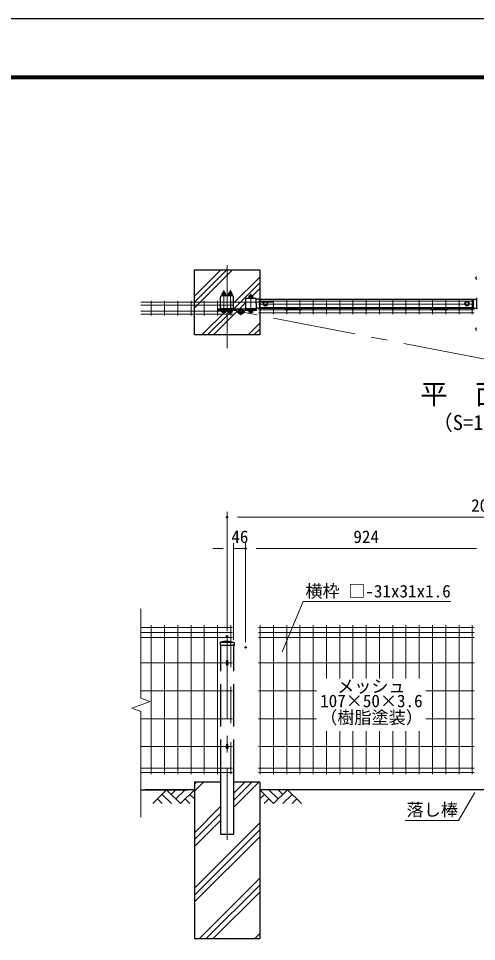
# Model space of a CAD drawing. Units: millimetres, scale not verified. Extents: x -4200 to 4200, y -2970 to 2970.
# Drawn here: x -621 to 1134, y -564 to 2970 of the extents above; entities that cross this region are included whole.
import ezdxf
from ezdxf.enums import TextEntityAlignment as Align

# ---------------------------------------------------------------- set-up
doc = ezdxf.new("R2010")
doc.units = ezdxf.units.MM
doc.header["$LTSCALE"] = 10
doc.header["$PDMODE"] = 32
doc.header["$PDSIZE"] = 5
doc.linetypes.add('USER1', pattern=[50.8, 31.75, -6.35, 6.35, -6.35])
doc.linetypes.add('USER2', pattern=[0.375, 0.25, -0.125])
for name, color, linetype, lineweight in [('0-0_D-STR-TXT', 7, 'Continuous', 13), ('0-1_D-STR-DIM', 7, 'Continuous', 13), ('0-2_0', 7, 'Continuous', 25), ('0-4_LAYER04', 7, 'Continuous', 25), ('0-5_D-STR1', 1, 'Continuous', 25), ('0-6_D-BMK', 2, 'USER1', 13), ('0-7_D-BGD', 7, 'Continuous', 25), ('0-8_D-DCR-HCH', 7, 'Continuous', 13), ('0-9_D-STR3', 3, 'Continuous', 13), ('0-B_D-STR2', 7, 'Continuous', 13), ('0-C_丁番', 3, 'Continuous', 25), ('0-D_D-STR4', 7, 'Continuous', 25), ('0-F_D-TTL', 7, 'Continuous', 25)]:
    doc.layers.add(name, color=color, linetype=linetype, lineweight=lineweight)
doc.layers.add('0-3_Defpoints', color=6, linetype='Continuous')
doc.styles.add('ＭＳ ゴシック', font='')
doc.styles.get('ＭＳ ゴシック').set_extended_font_data('MS Gothic')

msp = doc.modelspace()

# ---------------------------------------------------------------- linework, layer by layer
at = {"layer": '0-0_D-STR-TXT'}
for points in [[(1035.55, 737.37), (469.37, 737.37), (389.25, 545.23)], [(860.12, -100.45), (1064.38, -100.45), (1127.09, 6.95)]]:
    msp.add_lwpolyline(points, dxfattribs=at)
at = {"layer": '0-1_D-STR-DIM'}
for p, q in [((178.26, 624.66), (178.26, 1080.44)), ((2138.26, 1060.44), (218.26, 1060.44)), ((203.26, 591.06), (203.26, 960.44)), ((249.26, 582.06), (249.26, 960.44)), ((249.26, 582.06), (249.26, 960.44)), ((163.26, 940.44), (123.26, 940.44)), ((203.26, 940.44), (249.26, 940.44)), ((289.26, 940.44), (1133.26, 940.44)), ((289.26, 940.44), (329.26, 940.44)), ((1133.26, 940.44), (1093.26, 940.44))]:
    msp.add_line(p, q, dxfattribs=at)
at = {"layer": '0-2_0'}
for radius in [10, 9]:
    msp.add_circle((231.06, 1847.39), radius, dxfattribs=at)
at = {"layer": '0-2_0', "linetype": 'USER2'}
msp.add_circle((231.06, 1847.39), 6, dxfattribs=at)
at = {"layer": '0-3_Defpoints'}
for p in [(178.26, 1060.44), (249.26, 940.44), (178.26, 604.66), (203.26, 571.06), (249.26, 562.06)]:
    msp.add_point(p, dxfattribs=at)
at = {"layer": '0-4_LAYER04'}
for p, q in [((53.26, 47.06), (53.26, -552.94)), ((53.26, 47.06), (153.26, 47.06)), ((203.26, 47.06), (303.26, 47.06)), ((303.26, 47.06), (303.26, -552.94)), ((53.26, -552.94), (303.26, -552.94))]:
    msp.add_line(p, q, dxfattribs=at)
at = {"layer": '0-5_D-STR1'}
for p, q in [((153.26, 1863.29), (153.26, 1903.09)), ((198.16, 1908.19), (158.36, 1908.19)), ((203.26, 1863.29), (203.26, 1903.09)), ((249.26, 1894.99), (249.26, 1861.39)), ((286.06, 1898.19), (252.46, 1898.19)), ((302.26, 1895.64), (289.19, 1895.64)), ((289.26, 1878.19), (289.26, 1894.99)), ((289.26, 1878.19), (289.26, 1861.39)), ((302.26, 1895.64), (302.26, 1860.74)), ((1120.26, 1893.69), (302.26, 1893.69)), ((1120.26, 1895.62), (1120.26, 1860.72)), ((1120.26, 1895.62), (1133.32, 1895.62)), ((1133.26, 1894.99), (1133.26, 1861.39)), ((198.16, 1858.19), (158.36, 1858.19)), ((286.06, 1858.19), (252.46, 1858.19)), ((302.26, 1860.74), (289.19, 1860.74)), ((1120.26, 1862.69), (302.26, 1862.69)), ((1120.26, 1860.72), (1133.33, 1860.72)), ((151.41, 580.06), (151.26, 571.06)), ((151.26, 571.06), (205.26, 571.06)), ((170.76, 586.06), (152.96, 581.98)), ((153.26, 571.06), (153.26, 471.06)), ((153.34, 582.06), (203.17, 582.06)), ((170.76, 586.06), (185.76, 586.06)), ((185.76, 586.06), (203.55, 581.98)), ((203.26, 571.06), (203.26, 471.06)), ((205.1, 580.06), (205.26, 571.06)), ((153.26, 421.06), (153.26, 259.56)), ((203.26, 421.06), (203.26, 259.56)), ((153.26, 209.56), (153.26, -152.94)), ((203.26, 209.56), (203.26, -152.94)), ((153.26, -152.94), (203.26, -152.94))]:
    msp.add_line(p, q, dxfattribs=at)
for centre, radius, start, end in [((158.36, 1903.09), 5.1, 89.99974, 179.99999), ((198.16, 1903.09), 5.1, 0.00014, 89.99968), ((252.46, 1894.99), 3.2, 90, 180), ((286.06, 1894.99), 3.2, 0, 90), ((1136.46, 1894.99), 3.2, 90, 180), ((158.36, 1863.29), 5.1, 180.00001, 270.00033), ((198.16, 1863.29), 5.1, 270.00027, 0.00001), ((252.46, 1861.39), 3.2, 180, 270), ((286.06, 1861.39), 3.2, 270, 0), ((1136.46, 1861.39), 3.2, 180, 270), ((153.41, 580.03), 2, 102.93782, 179), ((203.1, 580.03), 2, 1, 77.06218), ((178.26, 499.06), 4, 162.5424, 17.4576), ((178.26, 179.01), 4, 162.5424, 17.4576)]:
    msp.add_arc(centre, radius, start, end, dxfattribs=at)
at = {"layer": '0-6_D-BMK'}
for p, q in [((178.26, 1708.19), (178.26, 2058.19)), ((165.75, 1838.69), (165.75, 1929.19)), ((190.75, 1838.69), (190.75, 1929.19)), ((269.26, 1915.19), (269.26, 1839.69)), ((353.26, 1883.19), (3.26, 1883.19)), ((243.86, 1847.39), (218.26, 1847.39)), ((231.06, 1834.59), (231.06, 1860.19)), ((1166.5, 1665.29), (231.06, 1847.39)), ((178.26, 604.66), (178.26, -174.23))]:
    msp.add_line(p, q, dxfattribs=at)
at = {"layer": '0-7_D-BGD'}
for p, q in [((-151.64, 17.02), (28.26, 17.02)), ((53.26, 17.02), (-135.29, 17.02)), ((2053.25, 17.06), (303.26, 17.06))]:
    msp.add_line(p, q, dxfattribs=at)
at = {"layer": '0-8_D-DCR-HCH'}
for p, q in [((53.26, 1862.3), (199.15, 2008.19)), ((53.26, 1884.39), (177.05, 2008.19)), ((53.26, 1906.49), (154.96, 2008.19)), ((203.26, 1879.71), (303.26, 1979.71)), ((203.83, 1858.19), (303.26, 1957.62)), ((265.93, 1898.19), (303.26, 1935.52)), ((225.93, 1858.19), (249.26, 1881.52)), ((81.73, 1758.19), (175.73, 1852.19)), ((103.83, 1758.19), (197.83, 1852.19)), ((125.93, 1758.19), (216.49, 1848.76)), ((258.51, 1758.19), (303.26, 1802.94)), ((280.61, 1758.19), (303.26, 1780.84)), ((302.7, 1758.19), (303.26, 1758.74)), ((53.26, 11.47), (88.85, 47.06)), ((53.26, 37.98), (62.34, 47.06)), ((203.26, -50.66), (300.99, 47.06)), ((203.26, -24.15), (274.47, 47.06)), ((203.26, 2.37), (247.95, 47.06)), ((-53.17, 17.02), (-106.38, -36.19)), ((-53.17, 17.02), (0.05, -36.19)), ((-35.43, -0.71), (-17.69, 17.02)), ((-17.69, -18.45), (17.78, 17.02)), ((0.05, -36.19), (53.26, 17.02)), ((356.47, -36.15), (303.26, 17.06)), ((374.21, -18.41), (338.73, 17.06)), ((409.68, 17.06), (356.47, -36.15)), ((392.04, -0.77), (374.21, 17.06)), ((409.68, 17.06), (462.89, -36.15)), ((-88.64, -18.45), (-70.82, -36.19)), ((-70.9, -0.71), (-35.27, -36.19)), ((17.78, -18.45), (35.6, -36.19)), ((35.52, -0.71), (53.26, -18.37)), ((320.99, -0.67), (303.26, -18.33)), ((338.73, -18.41), (320.91, -36.15)), ((427.42, -0.67), (391.78, -36.15)), ((445.16, -18.41), (427.34, -36.15)), ((53.26, -147.63), (153.26, -47.63)), ((53.26, -174.15), (153.26, -74.15)), ((53.26, -200.66), (153.26, -100.66)), ((53.26, -359.76), (303.26, -109.76)), ((53.26, -386.28), (303.26, -136.28)), ((53.26, -412.8), (303.26, -162.8)), ((72.22, -552.94), (303.26, -321.9)), ((98.73, -552.94), (303.26, -348.41)), ((125.25, -552.94), (303.26, -374.93)), ((284.35, -552.94), (303.26, -534.03))]:
    msp.add_line(p, q, dxfattribs=at)
at = {"layer": '0-9_D-STR3'}
for p, q in [((156.75, 1908.19), (156.75, 1909.79)), ((156.75, 1909.79), (174.75, 1909.79)), ((158.05, 1909.79), (173.45, 1909.79)), ((158.25, 1911.79), (158.25, 1917.59)), ((158.25, 1911.79), (173.25, 1911.79)), ((159.98, 1918.29), (171.52, 1918.29)), ((161.75, 1922.19), (162.75, 1923.19)), ((161.75, 1918.29), (161.75, 1922.19)), ((162, 1911.79), (162, 1917.59)), ((164.69, 1909.79), (165.84, 1911.79)), ((165.38, 1909.79), (166.53, 1911.79)), ((168.75, 1918.29), (168.75, 1923.19)), ((169.5, 1911.79), (169.5, 1917.59)), ((169.75, 1918.29), (169.75, 1922.19)), ((173.25, 1911.79), (173.25, 1917.59)), ((173.45, 1909.79), (173.45, 1911.79)), ((174.75, 1908.19), (174.75, 1909.79)), ((181.75, 1908.19), (181.75, 1909.79)), ((181.75, 1909.79), (199.75, 1909.79)), ((183.05, 1909.79), (198.45, 1909.79)), ((183.25, 1911.79), (183.25, 1917.59)), ((183.25, 1911.79), (198.25, 1911.79)), ((184.98, 1918.29), (196.52, 1918.29)), ((186.75, 1922.19), (187.75, 1923.19)), ((186.75, 1918.29), (186.75, 1922.19)), ((187, 1911.79), (187, 1917.59)), ((189.69, 1909.79), (190.84, 1911.79)), ((190.38, 1909.79), (191.53, 1911.79)), ((193.75, 1918.29), (193.75, 1923.19)), ((194.5, 1911.79), (194.5, 1917.59)), ((194.75, 1918.29), (194.75, 1922.19)), ((198.25, 1911.79), (198.25, 1917.59)), ((198.45, 1909.79), (198.45, 1911.79)), ((199.75, 1908.19), (199.75, 1909.79)), ((265.26, 1909.19), (266.26, 1910.19)), ((265.26, 1908.29), (265.26, 1909.19)), ((272.26, 1908.29), (272.26, 1910.19)), ((273.26, 1908.29), (273.26, 1909.19)), ((174.75, 1908.19), (156.75, 1908.19)), ((199.75, 1908.19), (181.75, 1908.19)), ((260.26, 1898.19), (260.26, 1899.79)), ((260.26, 1899.79), (278.26, 1899.79)), ((278.26, 1898.19), (260.26, 1898.19)), ((261.56, 1899.79), (276.96, 1899.79)), ((261.76, 1901.79), (261.76, 1907.59)), ((261.76, 1901.79), (276.76, 1901.79)), ((263.48, 1908.29), (275.02, 1908.29)), ((265.51, 1901.79), (265.51, 1907.59)), ((268.19, 1899.79), (269.34, 1901.79)), ((268.88, 1899.79), (270.03, 1901.79)), ((273.01, 1901.79), (273.01, 1907.59)), ((276.76, 1901.79), (276.76, 1907.59)), ((276.96, 1899.79), (276.96, 1901.79)), ((278.26, 1898.19), (278.26, 1899.79)), ((325.26, 1885.92), (318.26, 1881.88)), ((318.26, 1881.88), (318.26, 1874.46)), ((325.26, 1870.42), (318.26, 1874.46)), ((325.26, 1885.92), (332.26, 1881.88)), ((325.26, 1870.42), (332.26, 1874.46)), ((332.26, 1881.88), (332.26, 1874.46)), ((1097.25, 1885.92), (1090.25, 1881.88)), ((1090.25, 1881.88), (1090.25, 1874.46)), ((1097.25, 1870.42), (1090.25, 1874.46)), ((1097.25, 1885.92), (1104.25, 1881.88)), ((1097.25, 1870.42), (1104.25, 1874.46)), ((1104.25, 1881.88), (1104.25, 1874.46)), ((156.75, 1852.19), (174.75, 1852.19)), ((156.75, 1850.19), (156.75, 1852.19)), ((156.75, 1850.19), (174.75, 1850.19)), ((158.25, 1845.77), (158.25, 1850.19)), ((158.25, 1850.19), (173.25, 1850.19)), ((160.13, 1844.69), (171.38, 1844.69)), ((162, 1845.77), (162, 1850.19)), ((169.51, 1845.77), (169.51, 1850.19)), ((173.25, 1845.77), (173.25, 1850.19)), ((174.75, 1850.19), (174.75, 1852.19)), ((181.75, 1852.19), (199.75, 1852.19)), ((181.75, 1850.19), (181.75, 1852.19)), ((181.75, 1850.19), (199.75, 1850.19)), ((183.25, 1845.77), (183.25, 1850.19)), ((183.25, 1850.19), (198.25, 1850.19)), ((185.13, 1844.69), (196.38, 1844.69)), ((187, 1845.77), (187, 1850.19)), ((194.51, 1845.77), (194.51, 1850.19)), ((198.25, 1845.77), (198.25, 1850.19)), ((199.75, 1850.19), (199.75, 1852.19)), ((260.26, 1852.19), (278.26, 1852.19)), ((260.26, 1850.19), (260.26, 1852.19)), ((260.26, 1850.19), (278.26, 1850.19)), ((261.76, 1845.77), (261.76, 1850.19)), ((261.76, 1850.19), (276.76, 1850.19)), ((263.63, 1844.69), (274.88, 1844.69)), ((265.5, 1845.77), (265.5, 1850.19)), ((273.01, 1845.77), (273.01, 1850.19)), ((276.76, 1845.77), (276.76, 1850.19)), ((278.26, 1850.19), (278.26, 1852.19)), ((400.31, 1857.58), (401.35, 1858.79)), ((400.31, 1857.58), (405.02, 1853.52)), ((401.35, 1858.79), (406.06, 1854.74)), ((409.94, 1856.57), (407.96, 1854.76)), ((411.02, 1855.39), (409.04, 1853.58)), ((411.02, 1856.99), (413.52, 1856.99)), ((411.02, 1855.39), (453.02, 1855.39)), ((413.52, 1858.79), (450.52, 1858.79)), ((413.52, 1856.99), (413.52, 1858.79)), ((450.52, 1856.99), (413.52, 1856.99)), ((417.02, 1856.99), (417.02, 1855.39)), ((447.02, 1856.99), (447.02, 1855.39)), ((450.52, 1856.99), (450.52, 1858.79)), ((450.52, 1856.99), (453.02, 1856.99)), ((453.02, 1855.39), (455, 1853.58)), ((454.1, 1856.57), (456.08, 1854.76)), ((462.69, 1858.79), (457.98, 1854.74)), ((463.73, 1857.58), (459.02, 1853.52)), ((463.73, 1857.58), (462.69, 1858.79)), ((958.78, 1857.58), (959.82, 1858.79)), ((958.78, 1857.58), (963.49, 1853.52)), ((959.82, 1858.79), (964.53, 1854.74)), ((968.41, 1856.57), (966.43, 1854.76)), ((969.49, 1855.39), (967.51, 1853.58)), ((969.49, 1856.99), (971.99, 1856.99)), ((969.49, 1855.39), (1011.49, 1855.39)), ((971.99, 1858.79), (1008.99, 1858.79)), ((971.99, 1856.99), (971.99, 1858.79)), ((1008.99, 1856.99), (971.99, 1856.99)), ((975.49, 1856.99), (975.49, 1855.39)), ((1005.49, 1856.99), (1005.49, 1855.39)), ((1008.99, 1856.99), (1008.99, 1858.79)), ((1008.99, 1856.99), (1011.49, 1856.99)), ((1011.49, 1855.39), (1013.47, 1853.58)), ((1012.57, 1856.57), (1014.55, 1854.76)), ((1021.16, 1858.79), (1016.45, 1854.74)), ((1022.2, 1857.58), (1017.49, 1853.52)), ((1022.2, 1857.58), (1021.16, 1858.79)), ((175.65, 510.78), (175.65, 498.62)), ((180.85, 510.78), (180.85, 498.62)), ((175.65, 189.78), (175.65, 177.62)), ((180.85, 189.78), (180.85, 177.62))]:
    msp.add_line(p, q, dxfattribs=at)
for points in [[(158.05, 1909.79), (158.05, 1911.79), (173.45, 1911.79)], [(161.75, 1922.19), (169.75, 1922.19), (168.75, 1923.19)], [(162.75, 1918.29), (162.75, 1923.19), (168.75, 1923.19)], [(183.05, 1909.79), (183.05, 1911.79), (198.45, 1911.79)], [(186.75, 1922.19), (194.75, 1922.19), (193.75, 1923.19)], [(187.75, 1918.29), (187.75, 1923.19), (193.75, 1923.19)], [(265.26, 1909.19), (273.26, 1909.19), (272.26, 1910.19)], [(266.26, 1908.29), (266.26, 1910.19), (272.26, 1910.19)], [(261.56, 1899.79), (261.56, 1901.79), (276.96, 1901.79)]]:
    msp.add_lwpolyline(points, dxfattribs=at)
for centre, radius in [((325.26, 1878.17), 9), ((325.26, 1878.17), 6.71), ((1097.25, 1878.17), 9), ((1097.25, 1878.17), 6.71)]:
    msp.add_circle(centre, radius, dxfattribs=at)
for centre, radius, start, end in [((1135.26, 1976.19), 5, 90.00001, 270), ((160.13, 1915.45), 2.85, 48.83491, 131.16509), ((165.75, 1907.9), 10.39, 68.85295, 111.14705), ((171.38, 1915.45), 2.85, 48.86505, 131.13495), ((185.13, 1915.45), 2.85, 48.83491, 131.16509), ((190.75, 1907.9), 10.39, 68.85295, 111.14705), ((196.38, 1915.45), 2.85, 48.86505, 131.13495), ((263.63, 1905.45), 2.85, 48.83491, 131.16509), ((269.26, 1897.9), 10.39, 68.85295, 111.14705), ((274.88, 1905.45), 2.85, 48.86505, 131.13495), ((160.13, 1846.85), 2.16, 210, 330), ((165.75, 1851.77), 7.08, 237.93138, 302.06862), ((171.38, 1846.85), 2.16, 210, 330), ((185.13, 1846.85), 2.16, 210, 330), ((190.75, 1851.77), 7.08, 237.93138, 302.06862), ((196.38, 1846.85), 2.16, 210, 330), ((263.63, 1846.85), 2.16, 210, 330), ((269.26, 1851.77), 7.08, 237.93138, 302.06862), ((274.88, 1846.85), 2.16, 210, 330), ((406.99, 1855.82), 3.03, 229.26286, 312.38442), ((406.99, 1855.82), 1.43, 229.26286, 312.38442), ((411.02, 1855.39), 1.6, 90, 132.38442), ((453.02, 1855.39), 1.6, 47.61558, 90), ((457.05, 1855.82), 3.03, 227.61558, 310.73714), ((457.05, 1855.82), 1.43, 227.61558, 310.73714), ((965.46, 1855.82), 3.03, 229.26286, 312.38442), ((965.46, 1855.82), 1.43, 229.26286, 312.38442), ((969.49, 1855.39), 1.6, 90, 132.38442), ((1011.49, 1855.39), 1.6, 47.61558, 90), ((1015.52, 1855.82), 3.03, 227.61558, 310.73714), ((1015.52, 1855.82), 1.43, 227.61558, 310.73714), ((1135.26, 1780.19), 5, 90, 269.99999), ((178.25, 498.62), 2.6, 180, 0), ((178.25, 177.62), 2.6, 180, 0)]:
    msp.add_arc(centre, radius, start, end, dxfattribs=at)
for centre in [(178.25, 510.77), (178.25, 189.77)]:
    msp.add_ellipse(centre, major_axis=(-2.6, 0), ratio=0.649974, start_param=3.1415927, end_param=6.2831853, dxfattribs=at)
at = {"layer": '0-B_D-STR2'}
for p, q in [((199.46, 1883.49), (-151.64, 1883.49)), ((-112.13, 1888.89), (-112.13, 1832.89)), ((-61.36, 1888.89), (-61.36, 1832.89)), ((-10.59, 1888.89), (-10.59, 1832.89)), ((40.17, 1888.89), (40.17, 1832.89)), ((90.94, 1888.89), (90.94, 1832.89)), ((141.71, 1888.89), (141.71, 1832.89)), ((192.48, 1888.89), (192.48, 1832.89)), ((298.12, 1887.99), (1124.38, 1887.99)), ((298.12, 1876.69), (1124.38, 1876.69)), ((305.1, 1893.39), (305.1, 1837.39)), ((355.87, 1893.39), (355.87, 1837.39)), ((406.64, 1893.39), (406.64, 1837.39)), ((457.41, 1893.39), (457.41, 1837.39)), ((508.18, 1893.39), (508.18, 1837.39)), ((558.95, 1893.39), (558.95, 1837.39)), ((609.72, 1893.39), (609.72, 1837.39)), ((660.49, 1893.39), (660.49, 1837.39)), ((711.25, 1893.39), (711.25, 1837.39)), ((762.03, 1893.39), (762.03, 1837.39)), ((812.8, 1893.39), (812.8, 1837.39)), ((863.57, 1893.39), (863.57, 1837.39)), ((914.34, 1893.39), (914.34, 1837.39)), ((965.11, 1893.39), (965.11, 1837.39)), ((1015.88, 1893.39), (1015.88, 1837.39)), ((1066.65, 1893.39), (1066.65, 1837.39)), ((1117.42, 1893.39), (1117.42, 1837.39)), ((199.46, 1872.19), (-151.64, 1872.19)), ((199.46, 1849.59), (-151.64, 1849.59)), ((199.46, 1838.29), (-151.64, 1838.29)), ((298.1, 1862.69), (1124.42, 1862.69)), ((298.1, 1859.09), (298.1, 1862.69)), ((298.1, 1859.09), (1124.42, 1859.09)), ((298.12, 1854.09), (1124.38, 1854.09)), ((298.12, 1842.79), (1124.38, 1842.79)), ((1124.42, 1859.09), (1124.42, 1862.69)), ((-151.64, 368.22), (-151.64, 709.67)), ((199.46, 638.64), (-151.64, 638.64)), ((-112.16, 77.06), (-112.16, 647.06)), ((-61.39, 77.06), (-61.39, 647.06)), ((-10.62, 77.06), (-10.62, 647.06)), ((40.15, 77.06), (40.15, 647.06)), ((90.92, 77.06), (90.92, 647.06)), ((141.69, 77.06), (141.69, 647.06)), ((192.46, 647.06), (192.46, 486.26)), ((298.1, 638.64), (1124.42, 638.64)), ((305.1, 647.06), (305.1, 77.06)), ((355.87, 647.06), (355.87, 77.06)), ((406.64, 647.06), (406.64, 77.06)), ((457.41, 647.06), (457.41, 77.06)), ((508.18, 647.06), (508.18, 77.06)), ((558.95, 647.06), (558.95, 443.07)), ((609.72, 647.06), (609.72, 443.07)), ((660.49, 647.06), (660.49, 443.07)), ((711.26, 647.06), (711.26, 443.07)), ((762.03, 647.06), (762.03, 443.07)), ((812.8, 647.06), (812.8, 443.07)), ((863.57, 647.06), (863.57, 443.07)), ((914.34, 647.06), (914.34, 443.07)), ((965.11, 647.06), (965.11, 77.06)), ((1015.88, 647.06), (1015.88, 77.06)), ((1066.65, 647.06), (1066.65, 77.06)), ((1117.42, 647.06), (1117.42, 77.06)), ((199.46, 619.06), (-151.64, 619.06)), ((298.1, 619.06), (1124.42, 619.06)), ((199.46, 599.49), (-151.64, 599.49)), ((298.1, 599.49), (1124.42, 599.49)), ((199.46, 503.06), (-151.64, 503.06)), ((298.1, 503.06), (1124.42, 503.06)), ((199.46, 396.06), (-151.64, 396.06)), ((192.46, 412.86), (192.46, 272.26)), ((298.1, 396.06), (520.32, 396.06)), ((939, 396.06), (1124.42, 396.06)), ((-186.87, 329.74), (-116.4, 355.39)), ((-116.4, 355.39), (-151.64, 368.22)), ((-151.64, 316.91), (-186.87, 329.74)), ((-151.64, -87.76), (-151.64, 316.91)), ((199.46, 289.06), (-151.64, 289.06)), ((298.1, 289.06), (520.32, 289.06)), ((939, 289.06), (1124.42, 289.06)), ((558.95, 240.93), (558.95, 77.06)), ((609.72, 240.93), (609.72, 77.06)), ((660.49, 240.93), (660.49, 77.06)), ((711.26, 240.93), (711.26, 77.06)), ((762.03, 240.93), (762.03, 77.06)), ((812.8, 240.93), (812.8, 77.06)), ((863.57, 240.93), (863.57, 77.06)), ((914.34, 240.93), (914.34, 77.06)), ((199.46, 182.06), (-151.64, 182.06)), ((192.46, 198.86), (192.46, 77.06)), ((298.1, 182.06), (1124.42, 182.06)), ((199.46, 100.06), (-151.64, 100.06)), ((199.46, 82.46), (-151.64, 82.46)), ((298.1, 100.06), (1124.42, 100.06)), ((298.1, 82.46), (1124.42, 82.46))]:
    msp.add_line(p, q, dxfattribs=at)
for centre in [(305.1, 1857.29), (355.87, 1857.29), (406.64, 1857.29), (457.41, 1857.29), (508.18, 1857.29), (558.95, 1857.29), (609.72, 1857.29), (660.49, 1857.29), (711.26, 1857.29), (762.03, 1857.29), (812.8, 1857.29), (863.57, 1857.29), (914.34, 1857.29), (965.11, 1857.29), (1015.88, 1857.29), (1066.65, 1857.29), (1117.42, 1857.29)]:
    msp.add_circle(centre, 1.8, dxfattribs=at)
at = {"layer": '0-C_丁番'}
for p, q in [((144.86, 1858.19), (231.06, 1858.19)), ((231.06, 1858.19), (289.26, 1858.19))]:
    msp.add_line(p, q, dxfattribs=at)
for points in [[(215.38, 1852.19), (144.86, 1852.19), (144.86, 1858.19)], [(289.26, 1858.19), (289.26, 1852.19), (246.73, 1852.19)]]:
    msp.add_lwpolyline(points, dxfattribs=at)
msp.add_circle((231.06, 1847.39), 10.8, dxfattribs=at)
msp.add_circle((231.06, 1847.39), 10.8, dxfattribs=at)
for centre, start, end in [((221.38, 1852.19), 180, 259.73982), ((240.73, 1852.19), 280.26018, 0)]:
    msp.add_arc(centre, 6, start, end, dxfattribs=at)
at = {"layer": '0-D_D-STR4'}
msp.add_lwpolyline([(303.26, 1862.69), (303.26, 1758.19), (53.26, 1758.19), (53.26, 2008.19), (303.26, 2008.19), (303.26, 1893.69)], dxfattribs=at)
at = {"layer": '0-F_D-TTL', "color": 2}
msp.add_lwpolyline([(-4200, 2970), (4200, 2970), (4200, -2970), (-4200, -2970)], close=True, dxfattribs=at)
at = {"layer": '0-F_D-TTL'}
for points in [[(-3930, 2750), (3930, 2750), (3930, -2750), (-3930, -2750)], [(-3927.5, 2747.5), (3927.5, 2747.5), (3927.5, -2747.5), (-3927.5, -2747.5)], [(-3925, 2745), (3925, 2745), (3925, -2745), (-3925, -2745)], [(-3922.5, 2742.5), (3922.5, 2742.5), (3922.5, -2742.5), (-3922.5, -2742.5)], [(-3920, 2740), (3920, 2740), (3920, -2740), (-3920, -2740)]]:
    msp.add_lwpolyline(points, close=True, dxfattribs=at)

# ---------------------------------------------------------------- texts
at = {"layer": '0-0_D-STR-TXT', "style": 'ＭＳ ゴシック'}
for s, height, p in [('平\u3000面\u3000図', 76.98, (918.36, 1470.08)), ('（S=1／20）', 57.7, (963.84, 1376.89)), ('横枠 □-31x31x1.6', 48.09, (478.28, 738.79)), ('メッシュ', 48.09, (599.71, 374.63)), ('107×50×3.6', 48.09, (534.73, 318.62)), ('（樹脂塗装）', 48.09, (534.83, 255.18)), ('落し棒', 48.09, (865.88, -97.83))]:
    msp.add_text(s, height=height, dxfattribs=at).set_placement(p, align=Align.BOTTOM_LEFT)
at = {"layer": '0-1_D-STR-DIM', "style": 'ＭＳ ゴシック'}
for s, p in [('2000', (1113.01, 1067.18)), ('46', (194.53, 947.18)), ('924', (662.01, 947.18))]:
    msp.add_text(s, height=48.09, dxfattribs=at).set_placement(p, align=Align.BOTTOM_LEFT)

doc.saveas('drawing.dxf')
